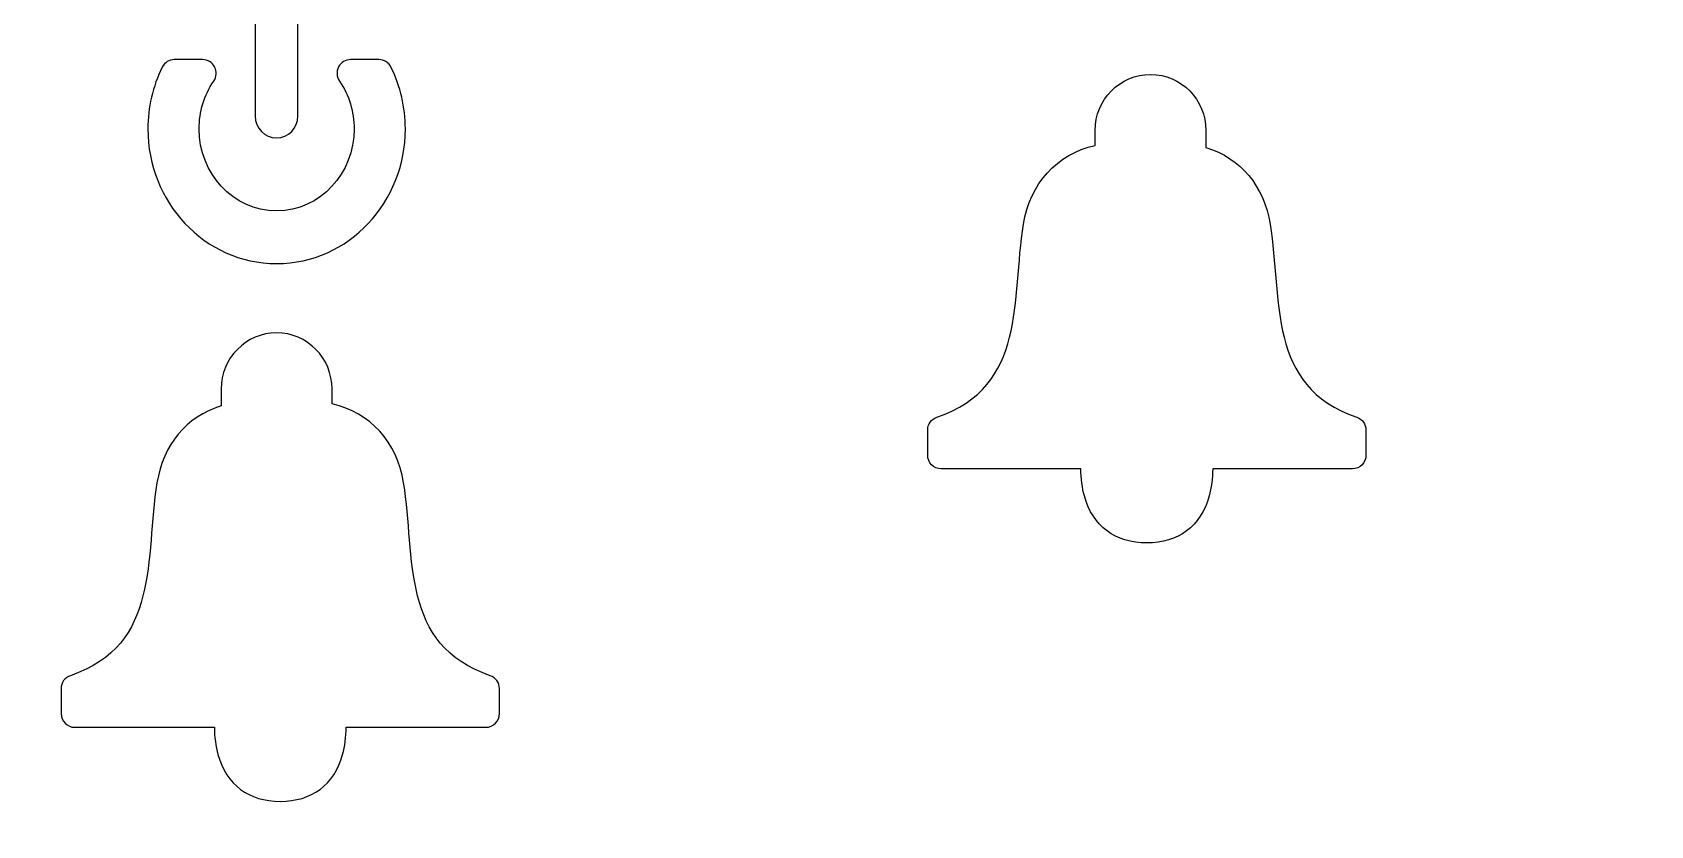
# Model space of a CAD drawing. Header units: millimetres. Extents: x -279 to 859, y -447 to 463.
# Drawn here: x 448.2 to 638.7, y 232 to 325.3 of the extents above; entities that cross this region are included whole.
import ezdxf

# ---------------------------------------------------------------- set-up
doc = ezdxf.new("R2010")
doc.units = ezdxf.units.MM
doc.header["$MEASUREMENT"] = 0
doc.layers.add('Layer 1', color=7, linetype='Continuous')

msp = doc.modelspace()

# ---------------------------------------------------------------- linework, layer by layer
at = {"layer": 'Layer 1', "color": 7}
for points, knots in [([(858.8, 463.29), (858.8, 463.29), (300, 463.29), (300, 463.29), (300, 463.29), (300, -430), (300, -430), (300, -430), (858.8, -430), (858.8, -430), (858.8, -430), (858.8, 463.29), (858.8, 463.29)], [0, 0, 0, 0, 0.25, 0.25, 0.25, 0.5, 0.5, 0.5, 0.75, 0.75, 0.75, 1, 1, 1, 1]), ([(476.99, 334.73), (478.37, 334.73), (479.5, 333.59), (479.5, 332.19), (479.5, 332.19), (479.5, 315.44), (479.5, 315.44), (479.5, 314.04), (478.37, 312.9), (476.99, 312.9), (475.6, 312.9), (474.47, 314.04), (474.47, 315.44), (474.47, 315.44), (474.47, 332.19), (474.47, 332.19), (474.47, 333.59), (475.6, 334.73), (476.99, 334.73)], [0, 0, 0, 0, 0.166667, 0.166667, 0.166667, 0.333333, 0.333333, 0.333333, 0.5, 0.5, 0.5, 0.666667, 0.666667, 0.666667, 0.833333, 0.833333, 0.833333, 1, 1, 1, 1]), ([(490.45, 321.21), (491.57, 318.95), (492.14, 316.47), (492.14, 313.94), (492.14, 305.4), (485.55, 298.11), (476.99, 298.11), (468.43, 298.11), (461.84, 305.4), (461.84, 313.94), (461.84, 316.47), (462.41, 318.95), (463.53, 321.21), (463.8, 321.77), (464.33, 322.1), (464.95, 322.1), (464.95, 322.1), (468.28, 322.1), (468.28, 322.1), (468.89, 322.1), (469.41, 321.78), (469.69, 321.24), (469.97, 320.69), (469.94, 320.08), (469.59, 319.57), (468.45, 317.92), (467.87, 315.95), (467.87, 313.94), (467.87, 308.79), (471.8, 304.31), (476.99, 304.31), (482.18, 304.31), (486.11, 308.79), (486.11, 313.94), (486.11, 315.95), (485.52, 317.92), (484.39, 319.57), (484.04, 320.08), (484, 320.69), (484.29, 321.24), (484.57, 321.78), (485.09, 322.1), (485.7, 322.1), (485.7, 322.1), (489.02, 322.1), (489.02, 322.1), (489.64, 322.1), (490.17, 321.77), (490.45, 321.21)], [0, 0, 0, 0, 0.0625, 0.0625, 0.0625, 0.125, 0.125, 0.125, 0.1875, 0.1875, 0.1875, 0.25, 0.25, 0.25, 0.3125, 0.3125, 0.3125, 0.375, 0.375, 0.375, 0.4375, 0.4375, 0.4375, 0.5, 0.5, 0.5, 0.5625, 0.5625, 0.5625, 0.625, 0.625, 0.625, 0.6875, 0.6875, 0.6875, 0.75, 0.75, 0.75, 0.8125, 0.8125, 0.8125, 0.875, 0.875, 0.875, 0.9375, 0.9375, 0.9375, 1, 1, 1, 1]), ([(573.31, 312.01), (568.81, 310.99), (565.67, 307.55), (564.89, 302.74), (563.45, 293.9), (565.34, 283.66), (554.69, 280.04), (554.03, 279.82), (553.61, 279.22), (553.61, 278.51), (553.61, 278.51), (553.61, 275.58), (553.61, 275.58), (553.61, 274.69), (554.32, 273.96), (555.2, 273.96), (555.2, 273.96), (571.64, 273.96), (571.64, 273.96), (571.65, 272.86), (571.8, 271.71), (572.06, 270.77), (573.06, 267.16), (575.7, 265.25), (579.4, 265.25), (583.1, 265.25), (585.74, 267.16), (586.74, 270.77), (587, 271.71), (587.15, 272.86), (587.16, 273.96), (587.16, 273.96), (603.6, 273.96), (603.6, 273.96), (604.48, 273.96), (605.19, 274.69), (605.19, 275.58), (605.19, 275.58), (605.19, 278.51), (605.19, 278.51), (605.19, 279.22), (604.77, 279.82), (604.11, 280.04), (593.46, 283.66), (595.35, 293.9), (593.91, 302.74), (593.18, 307.23), (590.48, 310.48), (586.36, 311.77), (586.36, 311.77), (586.36, 313.76), (586.36, 313.76), (586.36, 317.39), (583.43, 320.36), (579.84, 320.36), (576.24, 320.36), (573.31, 317.39), (573.31, 313.76), (573.31, 313.76), (573.31, 312.01), (573.31, 312.01)], [0, 0, 0, 0, 0.05, 0.05, 0.05, 0.1, 0.1, 0.1, 0.15, 0.15, 0.15, 0.2, 0.2, 0.2, 0.25, 0.25, 0.25, 0.3, 0.3, 0.3, 0.35, 0.35, 0.35, 0.4, 0.4, 0.4, 0.45, 0.45, 0.45, 0.5, 0.5, 0.5, 0.55, 0.55, 0.55, 0.6, 0.6, 0.6, 0.65, 0.65, 0.65, 0.7, 0.7, 0.7, 0.75, 0.75, 0.75, 0.8, 0.8, 0.8, 0.85, 0.85, 0.85, 0.9, 0.9, 0.9, 0.95, 0.95, 0.95, 1, 1, 1, 1]), ([(483.52, 281.61), (488.02, 280.58), (491.15, 277.14), (491.94, 272.33), (493.37, 263.49), (491.48, 253.25), (502.13, 249.63), (502.79, 249.41), (503.22, 248.81), (503.22, 248.11), (503.22, 248.11), (503.22, 245.17), (503.22, 245.17), (503.22, 244.28), (502.5, 243.56), (501.62, 243.56), (501.62, 243.56), (485.19, 243.56), (485.19, 243.56), (485.17, 242.45), (485.02, 241.31), (484.76, 240.36), (483.77, 236.76), (481.12, 234.85), (477.42, 234.85), (473.73, 234.85), (471.08, 236.76), (470.09, 240.36), (469.82, 241.31), (469.68, 242.45), (469.66, 243.56), (469.66, 243.56), (453.23, 243.56), (453.23, 243.56), (452.35, 243.56), (451.63, 244.28), (451.63, 245.17), (451.63, 245.17), (451.63, 248.11), (451.63, 248.11), (451.63, 248.81), (452.06, 249.41), (452.72, 249.63), (463.36, 253.25), (461.47, 263.49), (462.91, 272.33), (463.64, 276.82), (466.34, 280.08), (470.46, 281.36), (470.46, 281.36), (470.46, 283.35), (470.46, 283.35), (470.46, 286.99), (473.39, 289.96), (476.99, 289.96), (480.58, 289.96), (483.52, 286.99), (483.52, 283.35), (483.52, 283.35), (483.52, 281.61), (483.52, 281.61)], [0, 0, 0, 0, 0.05, 0.05, 0.05, 0.1, 0.1, 0.1, 0.15, 0.15, 0.15, 0.2, 0.2, 0.2, 0.25, 0.25, 0.25, 0.3, 0.3, 0.3, 0.35, 0.35, 0.35, 0.4, 0.4, 0.4, 0.45, 0.45, 0.45, 0.5, 0.5, 0.5, 0.55, 0.55, 0.55, 0.6, 0.6, 0.6, 0.65, 0.65, 0.65, 0.7, 0.7, 0.7, 0.75, 0.75, 0.75, 0.8, 0.8, 0.8, 0.85, 0.85, 0.85, 0.9, 0.9, 0.9, 0.95, 0.95, 0.95, 1, 1, 1, 1])]:
    msp.add_open_spline(points, degree=3, knots=knots, dxfattribs=at)

doc.saveas('drawing.dxf')
